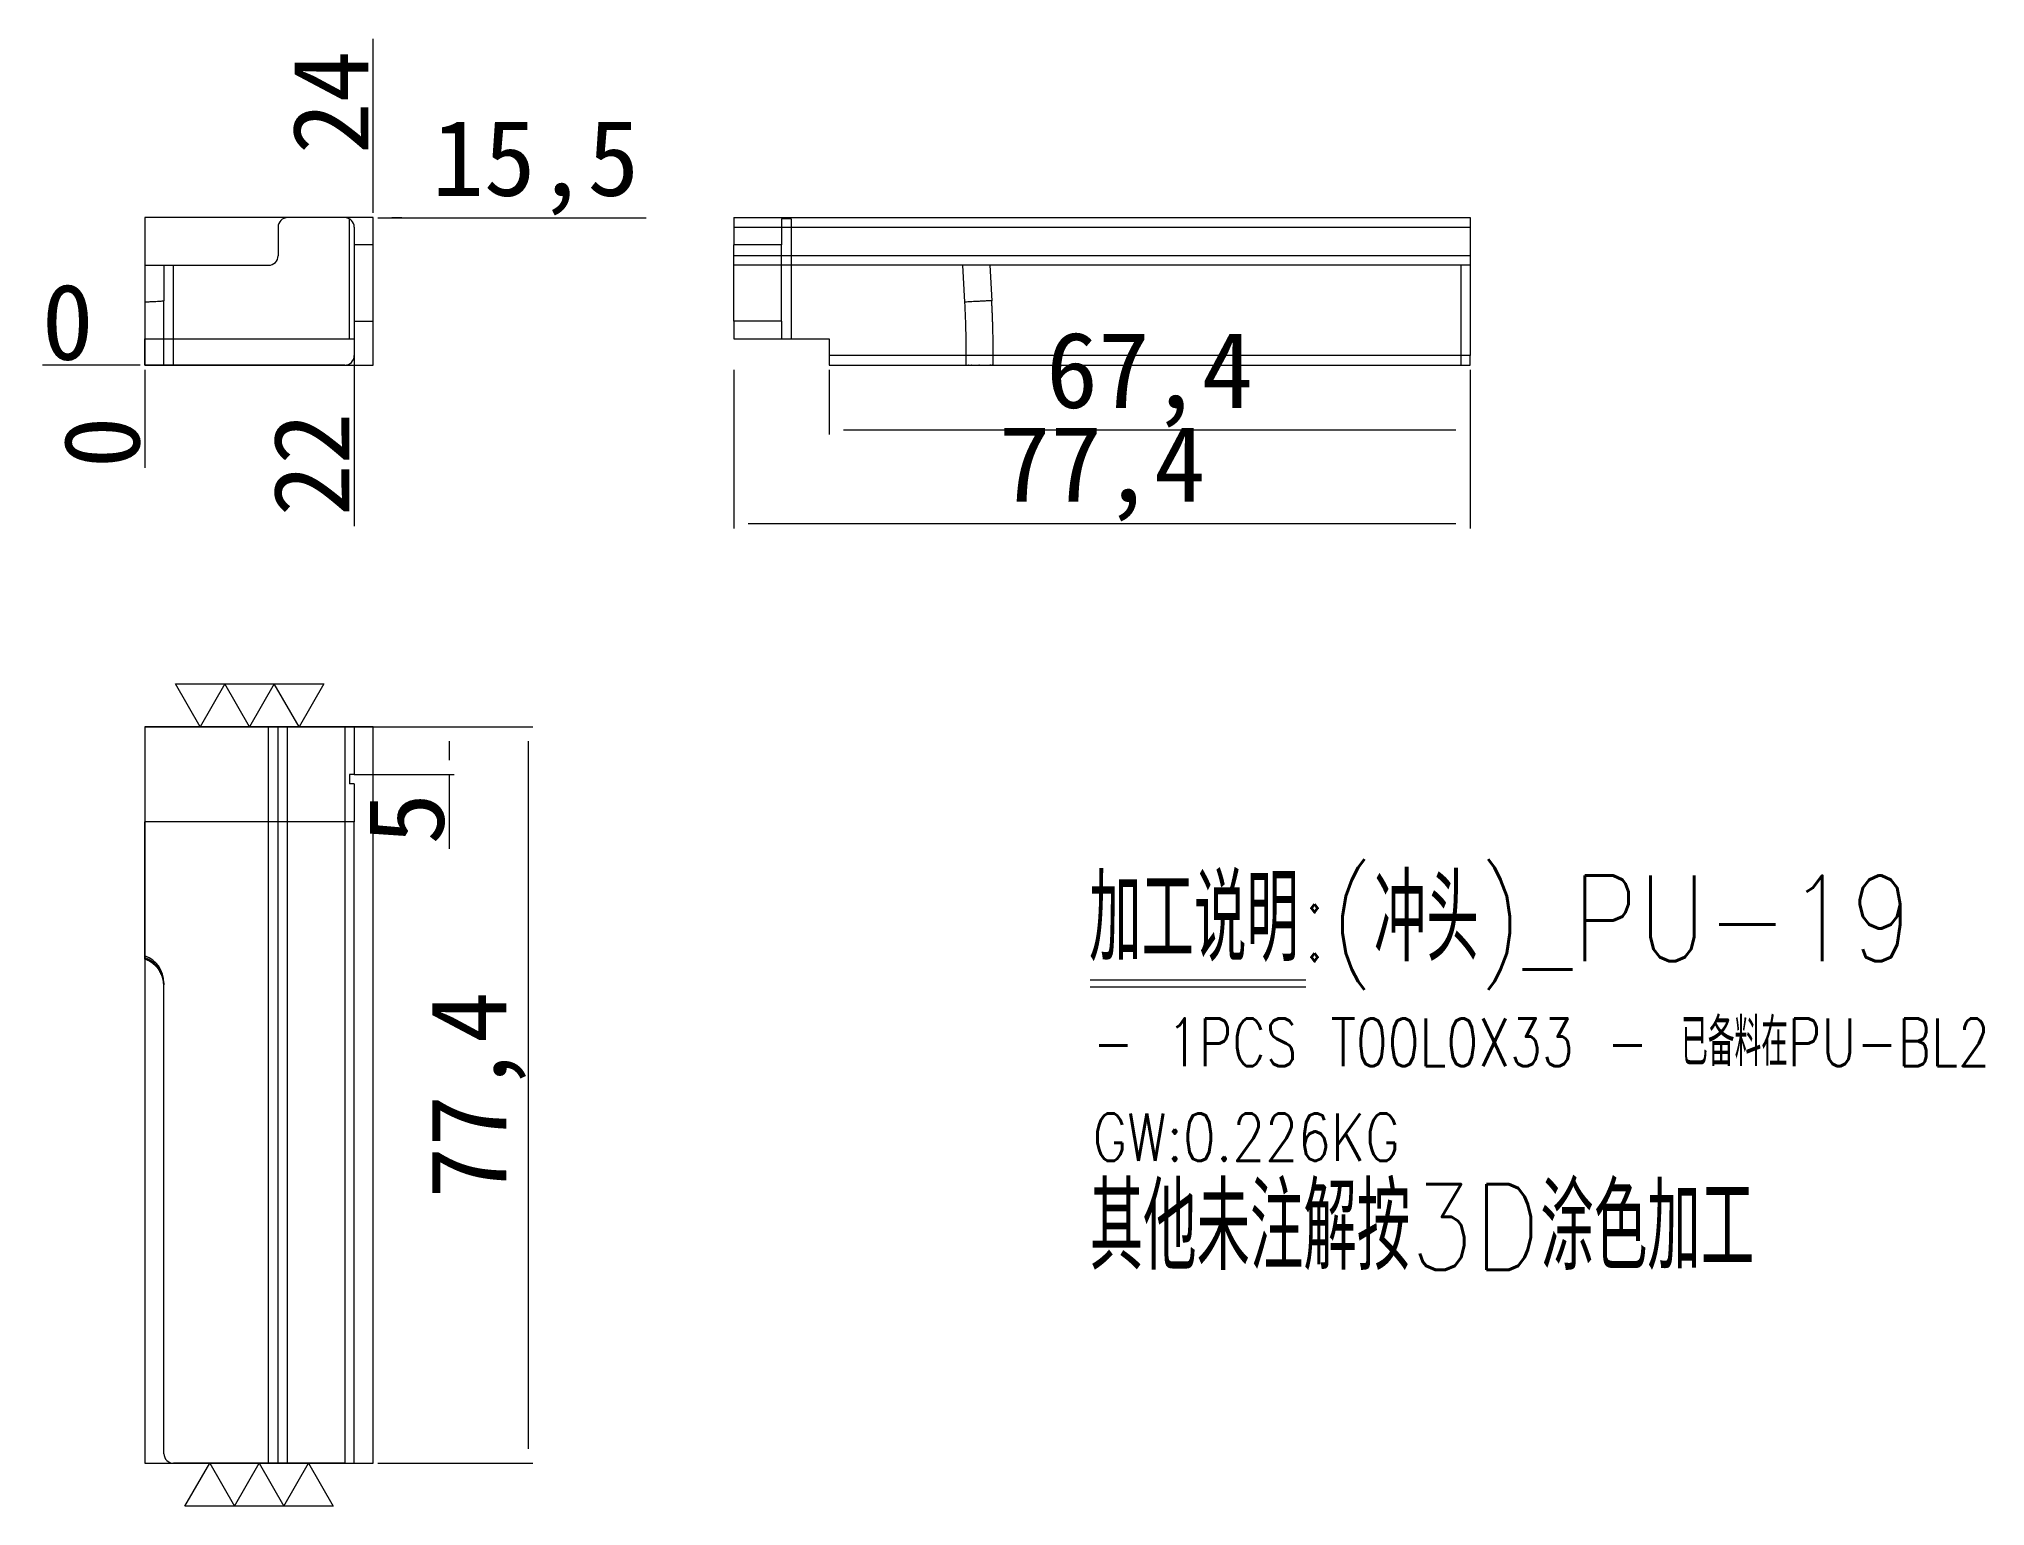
# Model space of a CAD drawing. Header units: millimetres. Extents: x 14965 to 15170, y 54000 to 54154.
import ezdxf

# ---------------------------------------------------------------- set-up
doc = ezdxf.new("R2010")
doc.units = ezdxf.units.MM
doc.linetypes.add('DASHED', pattern=[0])
doc.layers.add('dim', color=4, linetype='Continuous')
doc.layers.add('PUNCH', color=2, linetype='Continuous')
doc.styles.add('_PUG_ERP', font='txt')
doc.styles.add('chinesef_fs', font='txt.shx', dxfattribs={"bigfont": 'gbcbig.shx'})
doc.dimstyles.new('_PUG_ERP', dxfattribs={"dimtxt": 8, "dimasz": 1.5, "dimexe": 0.5, "dimexo": 0.5, "dimgap": 0.5, "dimtad": 1, "dimtxsty": '_PUG_ERP', "dimblk": 'CLOSEDBLANK', "dimcen": 0, "dimclrd": 4, "dimclre": 4, "dimclrt": 3, "dimazin": 3, "dimtfac": 1, "dimtmove": 0, "dimatfit": 3, "dimldrblk": 'CLOSEDBLANK', "dimlwd": 9, "dimlwe": 9})

# ---------------------------------------------------------------- blocks, each defined once
blk = doc.blocks.new('*D733')
at = {"layer": 'Defpoints', "color": 0}
for p in [(15000.38, 54135.59), (15005.33, 54135.59), (14976.38, 54120.09)]:
    blk.add_point(p, dxfattribs=at)
at = {"layer": 'dim', "color": 4, "lineweight": 9}
for p, q in [((15000.88, 54135.59), (15003.38, 54135.59)), ((15003.38, 54135.59), (15002.33, 54135.59)), ((15002.33, 54135.59), (15029.07, 54135.59))]:
    blk.add_line(p, q, dxfattribs=at)
at = {"layer": 'dim', "color": 3, "lineweight": 13, "insert": (15017.45, 54140.85), "char_height": 8, "attachment_point": 5, "style": '_PUG_ERP'}
blk.add_mtext('15,5', dxfattribs=at)
blk = doc.blocks.new('_ClosedBlank')
blk = doc.blocks.new('*D734')
at = {"layer": 'Defpoints', "color": 0}
for p in [(14971.43, 54120.09), (14976.38, 54120.09), (14976.38, 54120.09)]:
    blk.add_point(p, dxfattribs=at)
at = {"layer": 'dim', "color": 4, "lineweight": 9}
blk.add_line((14975.88, 54120.09), (14965.6, 54120.09), dxfattribs=at)
at = {"layer": 'dim', "color": 3, "lineweight": 13, "insert": (14968.26, 54124.59), "char_height": 8, "attachment_point": 5, "style": '_PUG_ERP'}
blk.add_mtext('0', dxfattribs=at)
blk = doc.blocks.new('*D735')
at = {"layer": 'Defpoints', "color": 0}
for p in [(14976.38, 54120.09), (14976.38, 54120.09), (14976.38, 54115.14)]:
    blk.add_point(p, dxfattribs=at)
at = {"layer": 'dim', "color": 4, "lineweight": 9}
blk.add_line((14976.38, 54119.59), (14976.38, 54109.31), dxfattribs=at)
at = {"layer": 'dim', "color": 3, "lineweight": 13, "insert": (14971.88, 54111.98), "char_height": 8, "attachment_point": 5, "rotation": 90, "style": '_PUG_ERP'}
blk.add_mtext('0', dxfattribs=at)
blk = doc.blocks.new('*D736')
at = {"layer": 'Defpoints', "color": 0}
for p in [(15000.38, 54140.54), (15000.38, 54135.59), (14976.38, 54120.09)]:
    blk.add_point(p, dxfattribs=at)
at = {"layer": 'dim', "color": 4, "lineweight": 9}
blk.add_line((15000.38, 54136.09), (15000.38, 54154.38), dxfattribs=at)
at = {"layer": 'dim', "color": 3, "lineweight": 13, "insert": (14995.88, 54147.71), "char_height": 8, "attachment_point": 5, "rotation": 90, "style": '_PUG_ERP'}
blk.add_mtext('24', dxfattribs=at)
blk = doc.blocks.new('*D737')
at = {"layer": 'Defpoints', "color": 0}
for p in [(15000.38, 54082.09), (15000.38, 54004.69), (15016.67, 54004.69)]:
    blk.add_point(p, dxfattribs=at)
at = {"layer": 'dim', "color": 4, "lineweight": 9}
for p, q in [((15000.88, 54082.09), (15017.17, 54082.09)), ((15016.67, 54080.59), (15016.67, 54006.19)), ((15000.88, 54004.69), (15017.17, 54004.69))]:
    blk.add_line(p, q, dxfattribs=at)
at = {"layer": 'dim', "color": 3, "lineweight": 13, "insert": (15011.41, 54043.39), "char_height": 8, "attachment_point": 5, "rotation": 90, "style": '_PUG_ERP'}
blk.add_mtext('77,4', dxfattribs=at)
blk = doc.blocks.new('*D738')
at = {"layer": 'Defpoints', "color": 0}
for p in [(15038.3, 54120.09), (15115.7, 54120.09), (15115.7, 54103.44)]:
    blk.add_point(p, dxfattribs=at)
at = {"layer": 'dim', "color": 4, "lineweight": 9}
for p, q in [((15038.3, 54119.59), (15038.3, 54102.94)), ((15115.7, 54119.59), (15115.7, 54102.94)), ((15039.8, 54103.44), (15114.2, 54103.44))]:
    blk.add_line(p, q, dxfattribs=at)
at = {"layer": 'dim', "color": 3, "lineweight": 13, "insert": (15077, 54108.7), "char_height": 8, "attachment_point": 5, "style": '_PUG_ERP'}
blk.add_mtext('77,4', dxfattribs=at)
blk = doc.blocks.new('*D739')
at = {"layer": 'Defpoints', "color": 0}
for p in [(15048.3, 54120.09), (15115.7, 54120.09), (15115.7, 54113.3)]:
    blk.add_point(p, dxfattribs=at)
at = {"layer": 'dim', "color": 4, "lineweight": 9}
for p, q in [((15048.3, 54119.59), (15048.3, 54112.8)), ((15115.7, 54119.59), (15115.7, 54112.8)), ((15049.8, 54113.3), (15114.2, 54113.3))]:
    blk.add_line(p, q, dxfattribs=at)
at = {"layer": 'dim', "color": 3, "lineweight": 13, "insert": (15082, 54118.56), "char_height": 8, "attachment_point": 5, "style": '_PUG_ERP'}
blk.add_mtext('67,4', dxfattribs=at)
blk = doc.blocks.new('*D740')
at = {"layer": 'Defpoints', "color": 0}
for p in [(14999.38, 54082.09), (14999.38, 54077.09), (15008.37, 54077.09)]:
    blk.add_point(p, dxfattribs=at)
at = {"layer": 'dim', "color": 4, "lineweight": 9}
for p, q in [((14999.88, 54082.09), (15008.87, 54082.09)), ((15008.37, 54080.59), (15008.37, 54078.59)), ((14999.88, 54077.09), (15008.87, 54077.09)), ((15008.37, 54077.09), (15008.37, 54069.26))]:
    blk.add_line(p, q, dxfattribs=at)
at = {"layer": 'dim', "color": 3, "lineweight": 13, "insert": (15003.87, 54072.42), "char_height": 8, "attachment_point": 5, "rotation": 90, "style": '_PUG_ERP'}
blk.add_mtext('5', dxfattribs=at)
blk = doc.blocks.new('*D741')
at = {"layer": 'Defpoints', "color": 0}
for p in [(14998.38, 54122.86), (14976.38, 54120.09), (14998.38, 54116.63)]:
    blk.add_point(p, dxfattribs=at)
at = {"layer": 'dim', "color": 4, "lineweight": 9}
blk.add_line((14998.38, 54122.36), (14998.38, 54103.18), dxfattribs=at)
at = {"layer": 'dim', "color": 3, "lineweight": 13, "insert": (14993.88, 54109.65), "char_height": 8, "attachment_point": 5, "rotation": 90, "style": '_PUG_ERP'}
blk.add_mtext('22', dxfattribs=at)

msp = doc.modelspace()

# ---------------------------------------------------------------- linework, layer by layer
at = {"layer": 'dim', "color": 8, "linetype": 'Continuous', "lineweight": 18}
for p, q in [((15075.745, 54055.49), (15098.425, 54055.49)), ((15075.745, 54054.742), (15098.425, 54054.742))]:
    msp.add_line(p, q, dxfattribs=at)
at = {"layer": 'dim', "color": 252, "linetype": 'DASHED', "lineweight": 13, "ltscale": 0.2}
for points in [[(14976.381, 54120.093), (15000.381, 54120.093), (15000.381, 54135.593), (14976.381, 54135.593)], [(14976.381, 54004.69), (15000.381, 54004.69), (15000.381, 54082.09), (14976.381, 54082.09)]]:
    msp.add_lwpolyline(points, close=True, dxfattribs=at)
at = {"layer": 'dim', "lineweight": 13}
for points in [[(14995.175, 54086.59), (14992.577, 54082.09), (14989.979, 54086.59), (14987.381, 54082.09), (14984.783, 54086.59), (14982.185, 54082.09), (14979.587, 54086.59), (14995.175, 54086.59)], [(14980.587, 54000.19), (14983.185, 54004.69), (14985.783, 54000.19), (14988.381, 54004.69), (14990.979, 54000.19), (14993.577, 54004.69), (14996.175, 54000.19), (14980.587, 54000.19)]]:
    msp.add_lwpolyline(points, close=True, dxfattribs=at)
at = {"layer": 'PUNCH', "color": 223, "linetype": 'Continuous', "lineweight": 18}
for p, q in [((14997.381, 54135.593), (14991.381, 54135.593)), ((15038.296, 54135.593), (15038.296, 54134.593)), ((15038.296, 54135.593), (15115.696, 54135.593)), ((15043.296, 54135.459), (15043.296, 54134.593)), ((15044.296, 54135.459), (15043.296, 54135.459)), ((15044.296, 54135.459), (15044.296, 54134.593)), ((14990.381, 54134.593), (14990.381, 54131.593)), ((14998.381, 54134.593), (14998.381, 54132.729)), ((15038.296, 54134.593), (15038.296, 54132.729)), ((15043.296, 54134.593), (15043.296, 54132.729)), ((15044.296, 54134.593), (15044.296, 54122.864)), ((15000.381, 54132.729), (14998.381, 54132.729)), ((15000.381, 54124.729), (15000.381, 54132.729)), ((15043.296, 54132.729), (15038.296, 54132.729)), ((15038.296, 54124.729), (15038.296, 54132.729)), ((15043.296, 54124.729), (15043.296, 54132.729)), ((14976.381, 54130.593), (14989.381, 54130.593)), ((14976.381, 54130.593), (14976.381, 54122.864)), ((14976.381, 54120.093), (14976.381, 54122.864)), ((14976.381, 54122.864), (14998.381, 54122.864)), ((14998.381, 54124.729), (14998.381, 54122.864)), ((14998.381, 54124.729), (15000.381, 54124.729)), ((14998.381, 54122.864), (14998.381, 54121.093)), ((15038.296, 54124.729), (15038.296, 54122.864)), ((15043.296, 54124.729), (15038.296, 54124.729)), ((15038.296, 54122.864), (15043.296, 54122.864)), ((15043.296, 54124.729), (15043.296, 54122.864)), ((15043.296, 54122.864), (15044.296, 54122.864)), ((15044.296, 54122.864), (15048.296, 54122.864)), ((15048.296, 54122.864), (15048.296, 54121.093)), ((15048.296, 54121.093), (15048.296, 54120.093)), ((14997.381, 54120.093), (14976.381, 54120.093)), ((15048.296, 54120.093), (15115.696, 54120.093)), ((14976.381, 54082.09), (14976.381, 54072.09)), ((14976.381, 54082.09), (14998.381, 54082.09)), ((14998.381, 54082.09), (15000.381, 54082.09)), ((14998.381, 54082.09), (14998.381, 54077.09)), ((15000.381, 54077.09), (15000.381, 54082.09)), ((14998.381, 54077.09), (14997.881, 54077.09)), ((14997.881, 54077.09), (14997.881, 54076.09)), ((14998.381, 54076.09), (14997.881, 54076.09)), ((14998.381, 54077.09), (15000.381, 54077.09)), ((14998.381, 54076.09), (14998.381, 54072.09)), ((14997.381, 54072.09), (14976.381, 54072.09)), ((14976.381, 54057.669), (14976.381, 54072.09)), ((14998.381, 54072.09), (14997.381, 54072.09)), ((14998.381, 54004.69), (14998.381, 54072.09)), ((14976.381, 54057.663), (14976.381, 54057.669))]:
    msp.add_line(p, q, dxfattribs=at)
at = {"layer": 'PUNCH', "color": 223, "linetype": 'DASHED', "lineweight": 13, "ltscale": 0.209704}
for p, q in [((14997.881, 54122.864), (14997.881, 54135.459)), ((14998.381, 54132.728), (14998.381, 54124.729)), ((15115.696, 54130.593), (15038.296, 54130.593)), ((14990.381, 54004.69), (14990.381, 54082.09))]:
    msp.add_line(p, q, dxfattribs=at)
at = {"layer": 'PUNCH', "color": 2, "linetype": 'Continuous', "lineweight": 18}
for p, q in [((15115.696, 54135.593), (15115.696, 54134.593)), ((15115.696, 54134.593), (15115.696, 54121.093)), ((15115.696, 54120.093), (15115.696, 54121.093)), ((14978.381, 54005.69), (14978.381, 54054.84)), ((14997.381, 54004.69), (14979.381, 54004.69)), ((14997.381, 54004.69), (14998.381, 54004.69))]:
    msp.add_line(p, q, dxfattribs=at)
at = {"layer": 'PUNCH', "color": 155, "linetype": 'Continuous', "lineweight": 18}
for p, q in [((15038.296, 54134.593), (15043.296, 54134.593)), ((15044.296, 54134.593), (15115.696, 54134.593)), ((15115.696, 54121.093), (15048.296, 54121.093)), ((14997.381, 54072.09), (14997.381, 54004.69))]:
    msp.add_line(p, q, dxfattribs=at)
at = {"layer": 'PUNCH', "color": 155, "linetype": 'DASHED', "lineweight": 13, "ltscale": 0.209704}
for p, q in [((15043.297, 54134.593), (15044.297, 54134.593)), ((15115.696, 54131.593), (15038.296, 54131.593)), ((14979.381, 54120.093), (14979.381, 54130.593)), ((15065.205, 54130.593), (15065.4, 54126.867)), ((15114.696, 54130.593), (15114.696, 54120.093)), ((14989.381, 54004.69), (14989.381, 54082.09)), ((14991.381, 54004.69), (14991.381, 54082.09)), ((14997.381, 54082.09), (14997.381, 54072.09))]:
    msp.add_line(p, q, dxfattribs=at)
at = {"layer": 'PUNCH', "color": 2, "linetype": 'DASHED', "lineweight": 13, "ltscale": 0.209704}
for p, q in [((14978.381, 54130.593), (14978.381, 54126.867)), ((15062.576, 54126.719), (15062.373, 54130.593)), ((14978.381, 54055.182), (14978.381, 54054.986))]:
    msp.add_line(p, q, dxfattribs=at)
at = {"layer": 'PUNCH', "color": 223, "linetype": 'Continuous', "lineweight": 18}
for centre, start, end in [((14991.381, 54134.593), 90, 180), ((14997.381, 54134.593), 0, 90), ((14989.381, 54131.593), 270, 0), ((14997.381, 54121.093), 270, 0)]:
    msp.add_arc(centre, 1, start, end, dxfattribs=at)
at = {"layer": 'PUNCH', "color": 2, "linetype": 'DASHED', "lineweight": 13, "ltscale": 0.209704}
for centre, radius, start, end in [((14958.917, 54121.177), 103.807, 359.40182, 3.0605), ((14975.381, 54054.835), 3, 0, 0.20166)]:
    msp.add_arc(centre, radius, start, end, dxfattribs=at)
at = {"layer": 'PUNCH', "color": 2, "linetype": 'Continuous', "lineweight": 18}
for centre, radius, start, end in [((14975.381, 54054.835), 3, 0.4408, 70.52878), ((14979.381, 54005.69), 1, 180, 270)]:
    msp.add_arc(centre, radius, start, end, dxfattribs=at)
at = {"layer": 'PUNCH', "color": 2, "linetype": 'DASHED', "lineweight": 13, "ltscale": 0.209704}
msp.add_ellipse((14975.381, 54055.182), major_axis=(0, 3.004), ratio=0.99863, start_param=4.7123902, end_param=5.9433485, dxfattribs=at)
for points, degree, knots in [([(14978.381, 54126.867), (14978.381, 54126.859), (14978.369, 54126.851), (14978.322, 54126.835), (14978.286, 54126.827), (14978.193, 54126.812), (14978.135, 54126.804), (14977.998, 54126.79), (14977.919, 54126.783), (14977.741, 54126.77), (14977.643, 54126.764), (14977.429, 54126.752), (14977.313, 54126.747), (14977.068, 54126.737), (14976.938, 54126.733), (14976.667, 54126.725), (14976.526, 54126.722), (14976.381, 54126.719)], 3, [0, 0, 0, 0, 0.125, 0.125, 0.25, 0.25, 0.375, 0.375, 0.5, 0.5, 0.625, 0.625, 0.75, 0.75, 0.875, 0.875, 1, 1, 1, 1]), ([(14978.381, 54120.093), (14978.381, 54121.78), (14978.381, 54123.472), (14978.381, 54125.105), (14978.381, 54126.806)], 2, [0, 0, 0, 0.5030457, 0.5030457, 1, 1, 1]), ([(14978.381, 54054.986), (14978.381, 54055.14), (14978.369, 54055.294), (14978.322, 54055.597), (14978.286, 54055.747), (14978.193, 54056.04), (14978.135, 54056.183), (14977.998, 54056.458), (14977.919, 54056.591), (14977.741, 54056.842), (14977.643, 54056.96), (14977.429, 54057.181), (14977.313, 54057.283), (14977.068, 54057.469), (14976.938, 54057.552), (14976.667, 54057.697), (14976.526, 54057.76), (14976.381, 54057.811)], 3, [0, 0, 0, 0, 0.125, 0.125, 0.25, 0.25, 0.375, 0.375, 0.5, 0.5, 0.625, 0.625, 0.75, 0.75, 0.875, 0.875, 1, 1, 1, 1]), ([(14978.381, 54054.842), (14978.381, 54054.849), (14978.381, 54054.895), (14978.381, 54054.983)], 2, [0, 0, 0, 0.2403603, 1, 1, 1])]:
    msp.add_open_spline(points, degree=degree, knots=knots, dxfattribs=at)
for points, degree in [([(14978.381, 54126.847), (14978.381, 54126.867)], 1), ([(14978.381, 54126.806), (14978.381, 54126.827), (14978.381, 54126.847)], 2), ([(14978.381, 54054.983), (14978.381, 54054.984), (14978.381, 54054.985)], 2)]:
    msp.add_open_spline(points, degree=degree, dxfattribs=at)
at = {"layer": 'PUNCH', "color": 155, "linetype": 'DASHED', "lineweight": 13, "ltscale": 0.209704}
for points, degree, knots in [([(15065.4, 54126.867), (15065.247, 54126.859), (15065.093, 54126.851), (15064.789, 54126.835), (15064.639, 54126.827), (15064.346, 54126.812), (15064.203, 54126.804), (15063.928, 54126.79), (15063.796, 54126.783), (15063.545, 54126.77), (15063.426, 54126.764), (15063.206, 54126.752), (15063.104, 54126.747), (15062.918, 54126.737), (15062.835, 54126.733), (15062.689, 54126.725), (15062.627, 54126.722), (15062.576, 54126.719)], 3, [0, 0, 0, 0, 0.125, 0.125, 0.25, 0.25, 0.375, 0.375, 0.5, 0.5, 0.625, 0.625, 0.75, 0.75, 0.875, 0.875, 1, 1, 1, 1]), ([(15065.546, 54120.093), (15065.563, 54121.78), (15065.527, 54123.472), (15065.492, 54125.105), (15065.403, 54126.806)], 2, [0, 0, 0, 0.5030457, 0.5030457, 1, 1, 1])]:
    msp.add_open_spline(points, degree=degree, knots=knots, dxfattribs=at)
for points, degree in [([(15065.401, 54126.847), (15065.4, 54126.867)], 1), ([(15065.403, 54126.806), (15065.402, 54126.827), (15065.401, 54126.847)], 2)]:
    msp.add_open_spline(points, degree=degree, dxfattribs=at)
at = {"layer": 'PUNCH', "color": 223, "linetype": 'DASHED', "lineweight": 13, "ltscale": 0.209704}
msp.add_open_spline([(15063.002, 54120.093), (15062.989, 54120.093), (15062.975, 54120.093), (15062.961, 54120.093), (15062.959, 54120.093), (15062.957, 54120.093)], degree=3, knots=[0, 0, 0, 0, 0.8852171, 0.8852171, 1, 1, 1, 1], dxfattribs=at)
for points in [[(15063.311, 54120.093), (15063.293, 54120.093), (15063.275, 54120.093), (15063.257, 54120.093)], [(15064.1, 54120.093), (15064.076, 54120.093), (15064.052, 54120.093), (15064.028, 54120.093)], [(15065.298, 54120.093), (15065.27, 54120.093), (15065.243, 54120.093), (15065.215, 54120.093)], [(15065.546, 54120.093), (15065.505, 54120.093), (15065.463, 54120.093), (15065.422, 54120.093)]]:
    msp.add_open_spline(points, degree=3, dxfattribs=at)
at = {"layer": 'PUNCH', "color": 2, "linetype": 'Continuous', "lineweight": 18}
msp.add_open_spline([(14978.381, 54054.84), (14978.381, 54054.996), (14978.369, 54055.149), (14978.322, 54055.451), (14978.287, 54055.6), (14978.229, 54055.784), (14978.216, 54055.821), (14978.19, 54055.894), (14978.148, 54056.002), (14978.101, 54056.107), (14977.999, 54056.313), (14977.92, 54056.444), (14977.81, 54056.602), (14977.787, 54056.633), (14977.74, 54056.694), (14977.716, 54056.724), (14977.641, 54056.814), (14977.59, 54056.871), (14977.43, 54057.037), (14977.316, 54057.138), (14977.132, 54057.277), (14977.069, 54057.321), (14976.971, 54057.384), (14976.938, 54057.404), (14976.872, 54057.444), (14976.838, 54057.463), (14976.668, 54057.554), (14976.527, 54057.617), (14976.381, 54057.669)], degree=3, knots=[0, 0, 0, 0, 0.125, 0.125, 0.25, 0.25, 0.28125, 0.28125, 0.3125, 0.375, 0.375, 0.5, 0.5, 0.53125, 0.53125, 0.5625, 0.5625, 0.625, 0.625, 0.75, 0.75, 0.8125, 0.8125, 0.84375, 0.84375, 0.875, 0.875, 1, 1, 1, 1], dxfattribs=at)

# ---------------------------------------------------------------- texts
at = {"layer": 'dim', "color": 4, "lineweight": 13, "style": 'chinesef_fs'}
for s, height, width, p in [('加工说明:(冲头)_PU-19', 9, 0.851, (15075.631, 54057.446)), ('- 1PCS T00L0X33 - 已备料在PU-BL2 ', 5, 0.7798, (15076.01, 54046.434)), ('GW:0.226KG ', 5, 0.8055, (15076.01, 54036.458))]:
    msp.add_text(s, height=height, dxfattribs=dict(at, width=width)).set_placement(p)
at = {"layer": 'dim', "color": 21, "lineweight": 13, "style": 'chinesef_fs', "width": 0.8663}
msp.add_text('其他未注解按3D涂色加工', height=9, dxfattribs=at).set_placement((15075.706, 54025.013))

# ---------------------------------------------------------------- dimensions: what is measured, and where the dimension line sits
at = {"layer": 'dim', "color": 1, "lineweight": 13}
for feature_location, offset, dtype, origin, picture, middle in [((15000.381, 54135.593), (0, 4.95), 1, (14976.381, 54120.093), '*D736', (14995.881, 54147.71)), ((15000.381, 54135.593), (4.95, 0), 0, (14976.381, 54120.093), '*D733', (15017.45, 54140.855)), ((14976.38076051, 54120.092957982), (-4.95, 0), 0, (14976.38076051, 54120.092957982), '*D734', (14968.264093843, 54124.592957982)), ((14998.381, 54122.864), (0, -6.234), 1, (14976.381, 54120.093), '*D741', (14993.881, 54109.653)), ((14976.38076051, 54120.092957982), (0, -4.95), 1, (14976.38076051, 54120.092957982), '*D735', (14971.88076051, 54111.976291316))]:
    dim = msp.add_ordinate_dim(feature_location=feature_location, offset=offset, dtype=dtype, origin=origin, dimstyle='_PUG_ERP', dxfattribs=at)
    dim.commit()
    dim.dimension.update_dxf_attribs({"geometry": picture, "text_midpoint": middle})
for base, p1, picture, middle in [((15115.696, 54113.296), (15048.296, 54120.093), '*D739', (15081.996, 54118.558)), ((15115.696, 54103.437), (15038.296, 54120.093), '*D738', (15076.996, 54108.699))]:
    dim = msp.add_linear_dim(base=base, p1=p1, p2=(15115.696, 54120.093), dimstyle='_PUG_ERP', dxfattribs=at)
    dim.commit()
    dim.dimension.update_dxf_attribs({"geometry": picture, "text_midpoint": middle})
for base, p1, p2, picture, middle in [((15008.372, 54077.09), (14999.381, 54082.09), (14999.381, 54077.09), '*D740', (15003.872, 54072.424)), ((15016.67, 54004.69), (15000.381, 54082.09), (15000.381, 54004.69), '*D737', (15011.408, 54043.39))]:
    dim = msp.add_linear_dim(base=base, p1=p1, p2=p2, angle=90, dimstyle='_PUG_ERP', dxfattribs=at)
    dim.commit()
    dim.dimension.update_dxf_attribs({"geometry": picture, "text_midpoint": middle})

doc.saveas('drawing.dxf')
